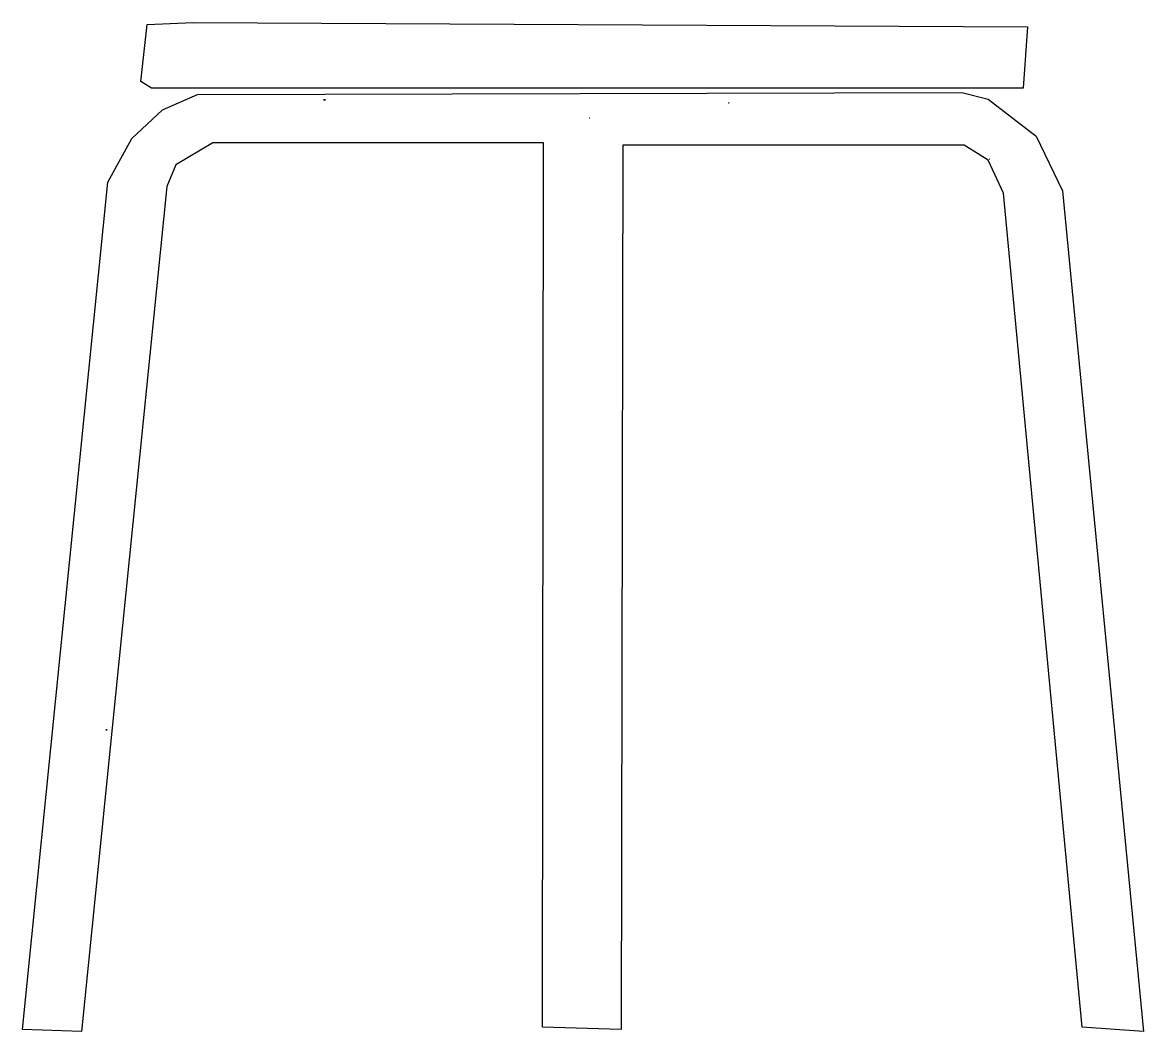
# Model space of a CAD drawing. Header units: millimetres. Extents: x -244 to 244, y 0 to 440.
import ezdxf

# ---------------------------------------------------------------- set-up
doc = ezdxf.new("R2010")
doc.units = ezdxf.units.MM
doc.layers.add('ALMOND-DRAW-PROFILE', color=7, linetype='Continuous', lineweight=25)

msp = doc.modelspace()

# ---------------------------------------------------------------- linework, layer by layer
at = {"layer": 'ALMOND-DRAW-PROFILE'}
for points in [[(-192.8, 414.23), (-189.93, 439.05), (-169.89, 440), (193.75, 438.09), (191.84, 411.37), (-188.03, 411.37)], [(-244.34, 0.95), (-207.11, 370.33), (-196.62, 389.41), (-183.25, 401.82), (-167.98, 408.5), (165.12, 409.46), (176.57, 406.59), (197.57, 390.37), (209.02, 366.51), (244.34, 0), (217.61, 1.91), (183.25, 365.55), (176.57, 379.87), (166.07, 386.55), (17.34, 386.55), (16.7, 0.95), (-17.66, 1.91), (-17.24, 387.48), (-161.31, 387.51), (-177.53, 377.96), (-181.34, 368.42), (-218.57, 0)], [(-112.85, 406.27), (-112.2, 406.28), (-113.12, 406.27)], [(63.73, 405), (63.72, 405.01), (63.36, 405.01)], [(2.93, 398.2), (2.9, 398.2), (2.95, 398.19)], [(177.25, 380.42), (177.25, 380.41), (177.26, 380.41)], [(-207.65, 131.82), (-207.7, 131.29), (-207.65, 131.74)]]:
    msp.add_lwpolyline(points, close=True, dxfattribs=at)

doc.saveas('drawing.dxf')
